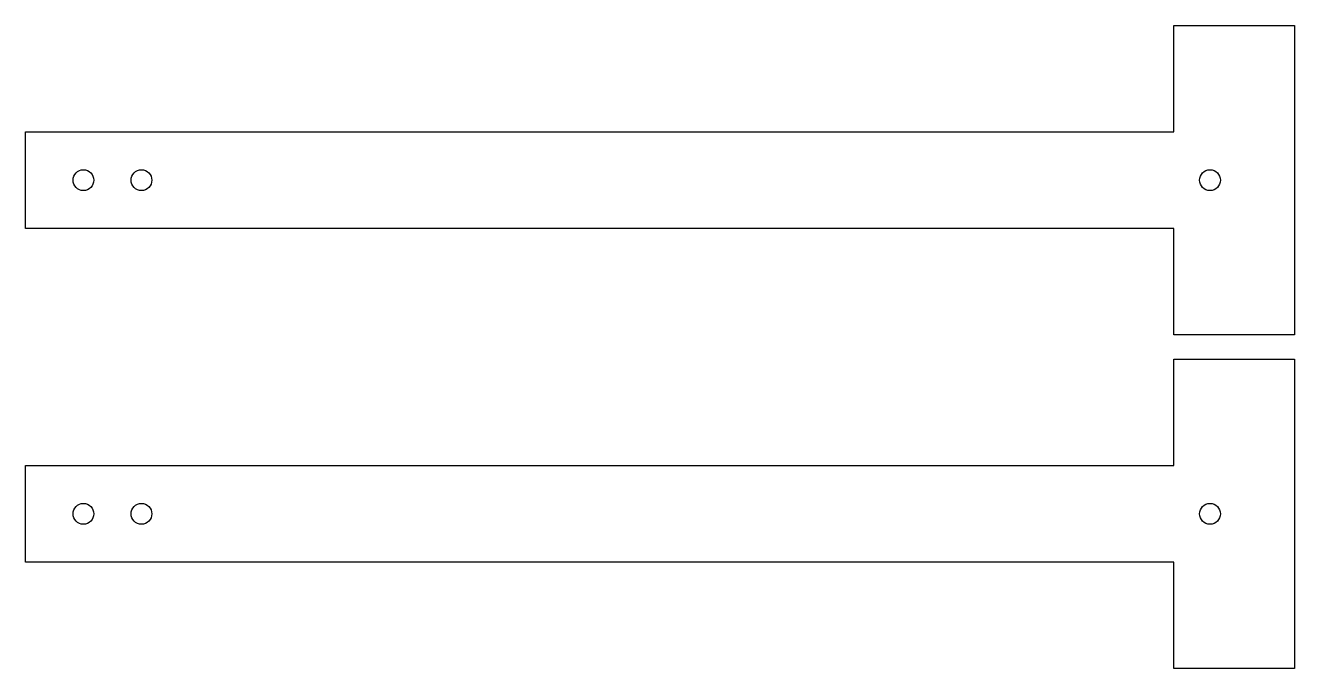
# Model space of a CAD drawing. Header units: millimetres. Extents: x 5 to 268, y 5 to 138.
import ezdxf

# ---------------------------------------------------------------- set-up
doc = ezdxf.new("R2010")
doc.units = ezdxf.units.MM
doc.layers.add('CUT', color=1, linetype='CONTINUOUS')

msp = doc.modelspace()

# ---------------------------------------------------------------- linework, layer by layer
at = {"layer": 'CUT'}
for p, q in [((242.5, 116), (242.5, 138)), ((242.5, 138), (267.5, 138)), ((267.5, 138), (267.5, 74)), ((5, 116), (242.5, 116)), ((5, 96), (5, 116)), ((242.5, 96), (5, 96)), ((242.5, 74), (242.5, 96)), ((267.5, 74), (242.5, 74)), ((242.5, 47), (242.5, 69)), ((242.5, 69), (267.5, 69)), ((267.5, 69), (267.5, 5)), ((5, 47), (242.5, 47)), ((5, 27), (5, 47)), ((242.5, 27), (5, 27)), ((242.5, 5), (242.5, 27)), ((267.5, 5), (242.5, 5))]:
    msp.add_line(p, q, dxfattribs=at)
for centre in [(17, 106), (29, 106), (250, 106), (17, 37), (29, 37), (250, 37)]:
    msp.add_circle(centre, 2.15, dxfattribs=at)

doc.saveas('drawing.dxf')
